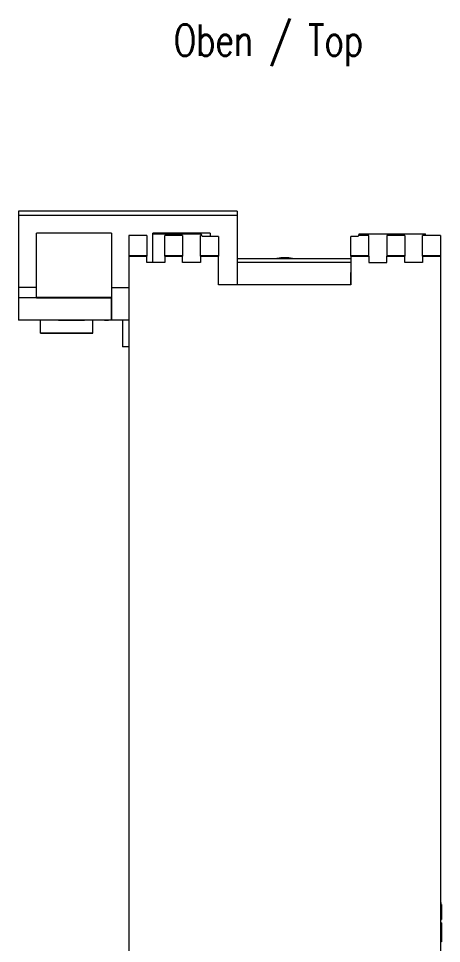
# Model space of a CAD drawing. Header units: millimetres. Extents: x 0 to 594, y 0 to 420.
# Drawn here: x 245 to 292.3, y 103.9 to 207.1 of the extents above; entities that cross this region are included whole.
import ezdxf

# ---------------------------------------------------------------- set-up
doc = ezdxf.new("R2010")
doc.units = ezdxf.units.MM
doc.layers.add('1', color=7, linetype='Continuous')
doc.layers.add('106', color=7, linetype='Continuous')
doc.styles.add('latin_extended', font='simplex.shx')

msp = doc.modelspace()

# ---------------------------------------------------------------- linework, layer by layer
at = {"layer": '1', "color": 7, "linetype": 'Continuous', "lineweight": 13}
for p, q in [((245.02, 185.62), (245.02, 185.12)), ((269.42, 185.62), (245.02, 185.62)), ((245.02, 185.12), (245.02, 177.12)), ((269.42, 185.12), (245.02, 185.12)), ((269.42, 185.62), (269.42, 185.12)), ((269.42, 185.12), (269.42, 177.4)), ((247.01, 177.12), (247.01, 183.17)), ((255.42, 183.17), (247.01, 183.17)), ((255.42, 183.17), (255.42, 175.97)), ((255.42, 183.17), (255.42, 177.12)), ((257.34, 182.9), (257.34, 180.6)), ((259.34, 182.9), (257.34, 182.9)), ((259.34, 182.9), (259.34, 180.6)), ((260.01, 179.9), (260.01, 183.17)), ((266.42, 183.17), (260.01, 183.17)), ((260.03, 179.9), (260.03, 183.1)), ((260.03, 183.1), (265.41, 183.1)), ((261.34, 180.6), (261.34, 182.9)), ((263.34, 182.9), (261.34, 182.9)), ((263.34, 182.9), (263.34, 180.6)), ((265.34, 180.6), (265.34, 182.9)), ((265.49, 182.9), (265.34, 182.9)), ((265.49, 182.9), (265.41, 183.1)), ((265.52, 182.81), (265.49, 182.9)), ((267.34, 182.81), (265.52, 182.81)), ((266.42, 183.17), (266.42, 182.81)), ((267.34, 182.81), (267.34, 180.6)), ((282.14, 180.6), (282.14, 182.81)), ((282.96, 182.81), (282.14, 182.81)), ((282.99, 182.9), (282.96, 182.81)), ((283.07, 183.1), (282.99, 182.9)), ((284.14, 182.9), (282.99, 182.9)), ((283.07, 183.1), (290.46, 183.1)), ((284.14, 180.6), (284.14, 182.9)), ((286.14, 182.9), (286.14, 180.6)), ((288.14, 182.9), (286.14, 182.9)), ((288.14, 182.9), (288.14, 180.6)), ((290.14, 180.6), (290.14, 182.9)), ((292.14, 182.9), (290.14, 182.9)), ((290.46, 182.9), (290.46, 183.1)), ((292.14, 182.9), (292.14, 180.6)), ((257.34, 180.6), (257.34, 75.9)), ((259.34, 179.9), (259.34, 180.6)), ((261.34, 180.6), (261.34, 179.9)), ((263.34, 179.9), (263.34, 180.6)), ((265.34, 180.6), (265.34, 179.9)), ((267.34, 177.4), (267.34, 180.6)), ((282.14, 180.6), (282.14, 177.4)), ((284.14, 180.6), (284.14, 179.9)), ((286.14, 179.9), (286.14, 180.6)), ((288.14, 179.9), (288.14, 180.6)), ((290.14, 180.6), (290.14, 179.9)), ((292.14, 180.6), (292.14, 75.9)), ((261.34, 179.9), (259.34, 179.9)), ((265.34, 179.9), (263.34, 179.9)), ((282.14, 180.3), (269.42, 180.3)), ((282.13, 179.9), (269.42, 179.9)), ((273.84, 180.31), (273.84, 180.3)), ((273.84, 180.3), (273.84, 180.3)), ((275.65, 180.3), (275.64, 180.31)), ((282.14, 180.23), (282.09, 177.4)), ((284.14, 179.9), (286.14, 179.9)), ((290.14, 179.9), (288.14, 179.9)), ((245.02, 177.12), (245.02, 175.97)), ((247.01, 177.12), (245.02, 177.12)), ((247.01, 175.97), (247.01, 177.12)), ((255.42, 177.12), (257.34, 177.12)), ((255.42, 177.12), (255.42, 173.47)), ((282.14, 177.4), (267.34, 177.4)), ((245.02, 175.97), (245.02, 173.47)), ((247.01, 175.97), (245.02, 175.97)), ((255.42, 173.47), (255.42, 175.97)), ((255.42, 173.47), (245.02, 173.47)), ((245.02, 173.47), (245.02, 173.47)), ((248.37, 173.47), (245.02, 173.47)), ((248.37, 173.47), (245.02, 173.47)), ((245.02, 173.47), (245.02, 173.47)), ((249.48, 173.47), (245.02, 173.47)), ((247.47, 172.02), (247.47, 173.47)), ((248.37, 173.47), (248.37, 173.47)), ((249.48, 173.47), (249.48, 173.47)), ((249.48, 173.47), (251.35, 173.47)), ((251.17, 173.47), (251.17, 173.47)), ((251.17, 173.47), (252.37, 173.47)), ((252.37, 173.47), (251.17, 173.47)), ((251.17, 173.47), (251.17, 173.47)), ((251.17, 173.47), (252.37, 173.47)), ((252.37, 173.47), (251.17, 173.47)), ((251.35, 173.47), (251.35, 173.47)), ((256.62, 173.47), (251.35, 173.47)), ((252.37, 173.47), (252.37, 173.47)), ((252.37, 173.47), (252.37, 173.47)), ((253.32, 172.02), (253.32, 173.47)), ((256.62, 173.47), (254.62, 173.47)), ((254.62, 173.47), (254.62, 173.47)), ((254.62, 173.47), (255.07, 173.47)), ((255.07, 173.47), (254.62, 173.47)), ((254.62, 173.47), (254.62, 173.47)), ((257.34, 173.47), (254.62, 173.47)), ((255.07, 173.47), (255.07, 173.47)), ((257.34, 173.47), (255.42, 173.47)), ((255.42, 173.47), (255.42, 173.47)), ((256.62, 173.47), (256.62, 170.47)), ((247.47, 172.02), (247.47, 172.02)), ((247.47, 172.02), (253.32, 172.02)), ((253.32, 172.02), (247.47, 172.02)), ((253.32, 172.02), (253.32, 172.02)), ((256.62, 170.47), (256.62, 170.47)), ((257.34, 170.47), (256.62, 170.47)), ((257.34, 170.47), (256.62, 170.47)), ((292.25, 108.45), (292.14, 108.45)), ((292.24, 108.28), (292.14, 108.28)), ((292.14, 106.6), (292.25, 106.6)), ((292.24, 106.23), (292.14, 106.23)), ((292.24, 105.73), (292.14, 105.73)), ((292.24, 106.23), (292.24, 105.73)), ((292.24, 105.73), (292.24, 104.91)), ((257.3, 104.94), (257.34, 104.94)), ((292.24, 104.91), (292.14, 104.91)), ((292.24, 104.91), (292.24, 104.13)), ((292.24, 104.13), (292.14, 104.13))]:
    msp.add_line(p, q, dxfattribs=at)
at = {"layer": '1', "color": 7, "linetype": 'Continuous', "lineweight": 25}
for p, q in [((259.34, 180.6), (257.34, 180.6)), ((263.34, 180.6), (261.34, 180.6)), ((267.34, 180.6), (265.34, 180.6)), ((284.14, 180.6), (282.14, 180.6)), ((288.14, 180.6), (286.14, 180.6)), ((292.14, 180.6), (290.14, 180.6))]:
    msp.add_line(p, q, dxfattribs=at)
at = {"layer": '1', "color": 7, "linetype": 'Continuous', "lineweight": 13}
msp.add_ellipse((274.74, 180.3), major_axis=(-0.9, 0), ratio=0.130526, start_param=3.108213, end_param=6.283185, dxfattribs=at)
at = {"layer": '1', "color": 7, "linetype": 'Continuous', "lineweight": 25}
msp.add_open_spline([(255.42, 175.97), (247.01, 175.97)], degree=1, dxfattribs=at)
at = {"layer": '1', "color": 7, "linetype": 'Continuous', "lineweight": 13}
msp.add_open_spline([(292.24, 108.28), (292.24, 108.19), (292.24, 108.02), (292.24, 107.79), (292.24, 107.58), (292.24, 107.36), (292.24, 107.13), (292.24, 106.92), (292.24, 106.74), (292.24, 106.63), (292.24, 106.61), (292.24, 106.6)], degree=3, knots=[0, 0, 0, 0, 0.140613, 0.250395, 0.329643, 0.453212, 0.565174, 0.669196, 0.785155, 0.892386, 1, 1, 1, 1], dxfattribs=at)

# ---------------------------------------------------------------- texts
at = {"layer": '106', "color": 7, "linetype": 'Continuous', "lineweight": 18, "insert": (262.35, 201.78), "char_height": 3.5, "attachment_point": 7, "line_spacing_factor": 0.963855, "style": 'latin_extended'}
msp.add_mtext('\\W0.7583;Oben / Top', dxfattribs=at)

doc.saveas('drawing.dxf')
